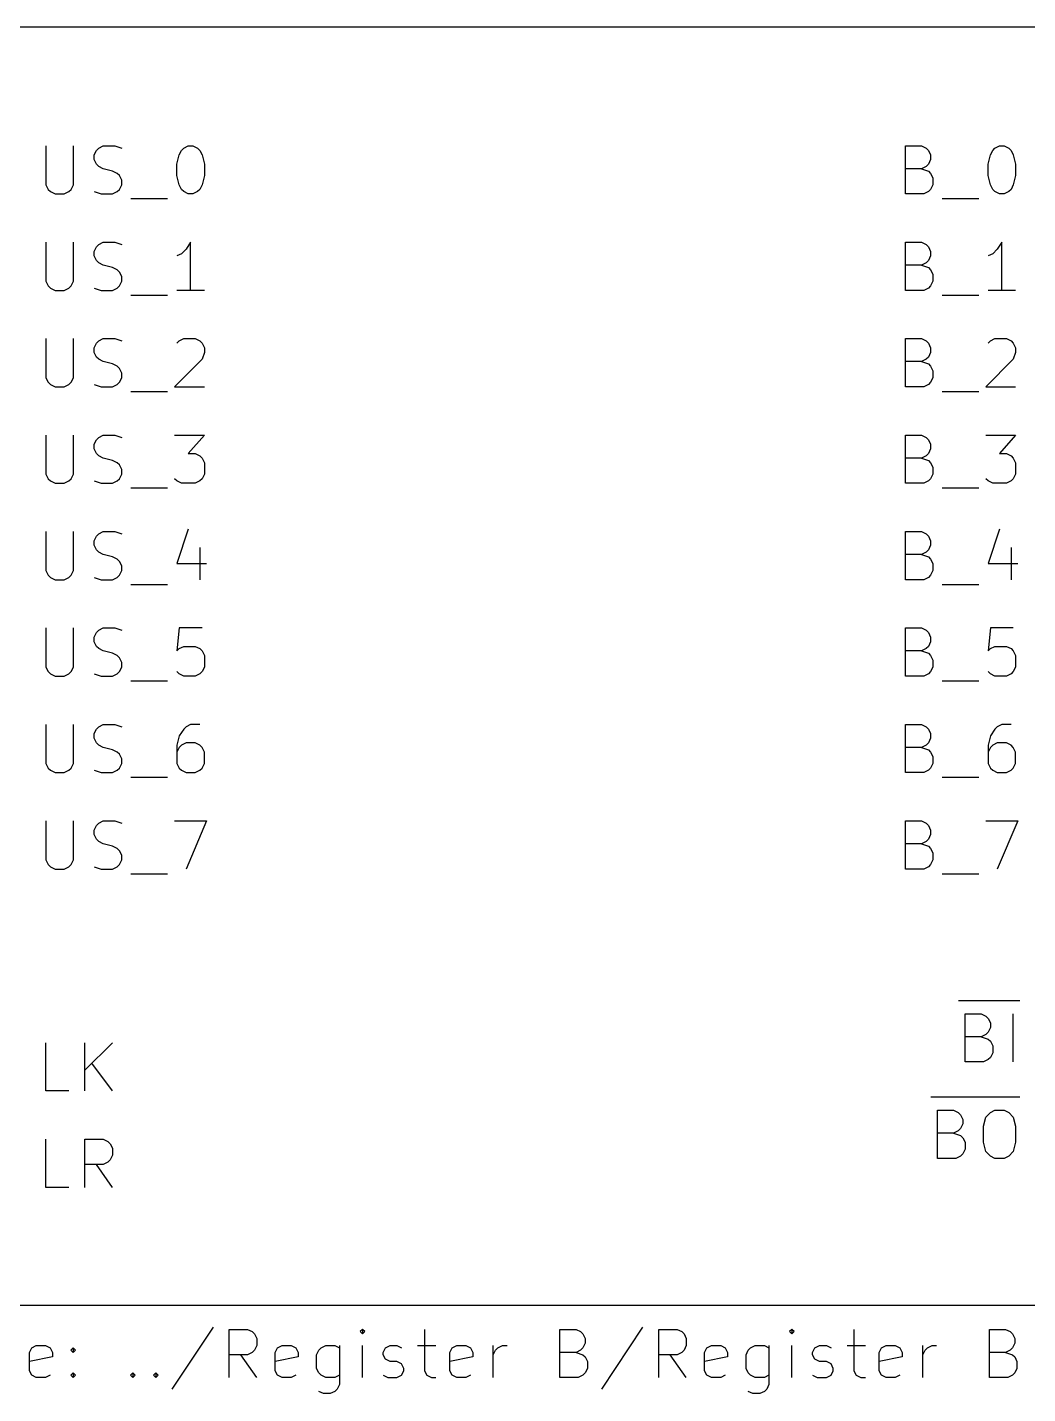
# Model space of a CAD drawing. Extents: x 0.4 to 11.3, y -16.1 to -0.4.
# Drawn here: x 6.604 to 7.641, y -5.867 to -4.45 of the extents above; entities that cross this region are included whole.
import ezdxf

# ---------------------------------------------------------------- set-up
doc = ezdxf.new("R2010")
doc.units = 0
doc.header["$MEASUREMENT"] = 0
for name, color, linetype in [('BROWN2', 54, 'CONTINUOUS'), ('CYAN2', 4, 'CONTINUOUS'), ('RED2', 1, 'CONTINUOUS')]:
    doc.layers.add(name, color=color, linetype=linetype)

msp = doc.modelspace()

# ---------------------------------------------------------------- linework, layer by layer
at = {"layer": 'BROWN2', "linetype": 'CONTINUOUS'}
for p, q in [((6.797, -5.7977), (6.7541, -5.862)), ((6.8136, -5.8501), (6.8136, -5.8001)), ((6.8136, -5.8001), (6.8327, -5.8001)), ((6.8327, -5.8001), (6.8374, -5.8024)), ((6.8374, -5.8024), (6.8398, -5.8048)), ((6.8398, -5.8048), (6.8422, -5.8096)), ((6.9517, -5.8001), (6.9494, -5.8024)), ((6.9494, -5.8024), (6.9517, -5.8048)), ((6.9541, -5.8024), (6.9517, -5.8001)), ((6.9517, -5.8001), (6.9517, -5.8048)), ((6.9517, -5.8048), (6.9541, -5.8024)), ((7.016, -5.8001), (7.016, -5.8429)), ((7.1565, -5.8501), (7.1565, -5.8001)), ((7.1565, -5.8001), (7.1732, -5.8001)), ((7.1732, -5.8001), (7.1779, -5.8024)), ((7.1779, -5.8024), (7.1803, -5.8048)), ((7.1803, -5.8048), (7.1827, -5.8096)), ((7.2422, -5.7977), (7.1994, -5.862)), ((7.2589, -5.8501), (7.2589, -5.8001)), ((7.2589, -5.8001), (7.2779, -5.8001)), ((7.2779, -5.8001), (7.2827, -5.8024)), ((7.2827, -5.8024), (7.2851, -5.8048)), ((7.2851, -5.8048), (7.2874, -5.8096)), ((7.397, -5.8001), (7.3946, -5.8024)), ((7.3946, -5.8024), (7.397, -5.8048)), ((7.3994, -5.8024), (7.397, -5.8001)), ((7.397, -5.8001), (7.397, -5.8048)), ((7.397, -5.8048), (7.3994, -5.8024)), ((7.4613, -5.8001), (7.4613, -5.8429)), ((7.6017, -5.8501), (7.6017, -5.8001)), ((7.6017, -5.8001), (7.6184, -5.8001)), ((7.6184, -5.8001), (7.6232, -5.8024)), ((7.6232, -5.8024), (7.6255, -5.8048)), ((7.6255, -5.8048), (7.6279, -5.8096)), ((6.6065, -5.8239), (6.6089, -5.8191)), ((6.6089, -5.8191), (6.6136, -5.8167)), ((6.6136, -5.8167), (6.6232, -5.8167)), ((6.6232, -5.8167), (6.6279, -5.8191)), ((6.6279, -5.8191), (6.6303, -5.8239)), ((6.6494, -5.8215), (6.6517, -5.8191)), ((6.6517, -5.8239), (6.6494, -5.8215)), ((6.6517, -5.8191), (6.6541, -5.8215)), ((6.6517, -5.8191), (6.6517, -5.8239)), ((6.6541, -5.8215), (6.6517, -5.8239)), ((6.8398, -5.8215), (6.8374, -5.8239)), ((6.8422, -5.8167), (6.8398, -5.8215)), ((6.8422, -5.8096), (6.8422, -5.8167)), ((6.8613, -5.8239), (6.8636, -5.8191)), ((6.8636, -5.8191), (6.8684, -5.8167)), ((6.8684, -5.8167), (6.8779, -5.8167)), ((6.8779, -5.8167), (6.8827, -5.8191)), ((6.8827, -5.8191), (6.8851, -5.8239)), ((6.9041, -5.8263), (6.9065, -5.8215)), ((6.9065, -5.8215), (6.9089, -5.8191)), ((6.9089, -5.8191), (6.9136, -5.8167)), ((6.9136, -5.8167), (6.9232, -5.8167)), ((6.9232, -5.8167), (6.9279, -5.8191)), ((6.9279, -5.8167), (6.9279, -5.8572)), ((6.9517, -5.8501), (6.9517, -5.8167)), ((6.9732, -5.8239), (6.9755, -5.8191)), ((6.9755, -5.8191), (6.9803, -5.8167)), ((6.9803, -5.8167), (6.9874, -5.8167)), ((6.9874, -5.8167), (6.9922, -5.8191)), ((7.0089, -5.8167), (7.0279, -5.8167)), ((7.0422, -5.8239), (7.0446, -5.8191)), ((7.0446, -5.8191), (7.0494, -5.8167)), ((7.0494, -5.8167), (7.0589, -5.8167)), ((7.0589, -5.8167), (7.0636, -5.8191)), ((7.0636, -5.8191), (7.066, -5.8239)), ((7.0874, -5.8501), (7.0874, -5.8167)), ((7.0874, -5.8263), (7.0898, -5.8215)), ((7.0898, -5.8215), (7.0922, -5.8191)), ((7.0922, -5.8191), (7.097, -5.8167)), ((7.097, -5.8167), (7.1017, -5.8167)), ((7.1779, -5.8215), (7.1732, -5.8239)), ((7.1803, -5.8191), (7.1779, -5.8215)), ((7.1827, -5.8144), (7.1803, -5.8191)), ((7.1827, -5.8096), (7.1827, -5.8144)), ((7.2851, -5.8215), (7.2827, -5.8239)), ((7.2874, -5.8167), (7.2851, -5.8215)), ((7.2874, -5.8096), (7.2874, -5.8167)), ((7.3065, -5.8239), (7.3089, -5.8191)), ((7.3089, -5.8191), (7.3136, -5.8167)), ((7.3136, -5.8167), (7.3232, -5.8167)), ((7.3232, -5.8167), (7.3279, -5.8191)), ((7.3279, -5.8191), (7.3303, -5.8239)), ((7.3494, -5.8263), (7.3517, -5.8215)), ((7.3517, -5.8215), (7.3541, -5.8191)), ((7.3541, -5.8191), (7.3589, -5.8167)), ((7.3589, -5.8167), (7.3684, -5.8167)), ((7.3684, -5.8167), (7.3732, -5.8191)), ((7.3732, -5.8167), (7.3732, -5.8572)), ((7.397, -5.8501), (7.397, -5.8167)), ((7.4184, -5.8239), (7.4208, -5.8191)), ((7.4208, -5.8191), (7.4255, -5.8167)), ((7.4255, -5.8167), (7.4327, -5.8167)), ((7.4327, -5.8167), (7.4375, -5.8191)), ((7.4541, -5.8167), (7.4732, -5.8167)), ((7.4875, -5.8239), (7.4898, -5.8191)), ((7.4898, -5.8191), (7.4946, -5.8167)), ((7.4946, -5.8167), (7.5041, -5.8167)), ((7.5041, -5.8167), (7.5089, -5.8191)), ((7.5089, -5.8191), (7.5113, -5.8239)), ((7.5327, -5.8501), (7.5327, -5.8167)), ((7.5327, -5.8263), (7.5351, -5.8215)), ((7.5351, -5.8215), (7.5375, -5.8191)), ((7.5375, -5.8191), (7.5422, -5.8167)), ((7.5422, -5.8167), (7.547, -5.8167)), ((7.6232, -5.8215), (7.6184, -5.8239)), ((7.6255, -5.8191), (7.6232, -5.8215)), ((7.6279, -5.8144), (7.6255, -5.8191)), ((7.6279, -5.8096), (7.6279, -5.8144)), ((6.6065, -5.8429), (6.6065, -5.8239)), ((6.6303, -5.8286), (6.6065, -5.8334)), ((6.6303, -5.8239), (6.6303, -5.8286)), ((6.8327, -5.8263), (6.8136, -5.8263)), ((6.8422, -5.8501), (6.8255, -5.8263)), ((6.8374, -5.8239), (6.8327, -5.8263)), ((6.8613, -5.8429), (6.8613, -5.8239)), ((6.8851, -5.8286), (6.8613, -5.8334)), ((6.8851, -5.8239), (6.8851, -5.8286)), ((6.9041, -5.8405), (6.9041, -5.8263)), ((6.9732, -5.8263), (6.9732, -5.8239)), ((6.9755, -5.831), (6.9732, -5.8263)), ((6.9803, -5.8334), (6.9755, -5.831)), ((6.9874, -5.8334), (6.9803, -5.8334)), ((6.9922, -5.8358), (6.9874, -5.8334)), ((6.9946, -5.8405), (6.9922, -5.8358)), ((7.0422, -5.8429), (7.0422, -5.8239)), ((7.066, -5.8286), (7.0422, -5.8334)), ((7.066, -5.8239), (7.066, -5.8286)), ((7.1732, -5.8239), (7.1565, -5.8239)), ((7.1732, -5.8239), (7.1803, -5.8263)), ((7.1803, -5.8263), (7.1827, -5.8286)), ((7.1827, -5.8286), (7.1851, -5.8334)), ((7.1851, -5.8334), (7.1851, -5.8405)), ((7.2779, -5.8263), (7.2589, -5.8263)), ((7.2874, -5.8501), (7.2708, -5.8263)), ((7.2827, -5.8239), (7.2779, -5.8263)), ((7.3065, -5.8429), (7.3065, -5.8239)), ((7.3303, -5.8286), (7.3065, -5.8334)), ((7.3303, -5.8239), (7.3303, -5.8286)), ((7.3494, -5.8405), (7.3494, -5.8263)), ((7.4184, -5.8263), (7.4184, -5.8239)), ((7.4208, -5.831), (7.4184, -5.8263)), ((7.4255, -5.8334), (7.4208, -5.831)), ((7.4327, -5.8334), (7.4255, -5.8334)), ((7.4375, -5.8358), (7.4327, -5.8334)), ((7.4398, -5.8405), (7.4375, -5.8358)), ((7.4875, -5.8429), (7.4875, -5.8239)), ((7.5113, -5.8286), (7.4875, -5.8334)), ((7.5113, -5.8239), (7.5113, -5.8286)), ((7.6184, -5.8239), (7.6017, -5.8239)), ((7.6184, -5.8239), (7.6255, -5.8263)), ((7.6255, -5.8263), (7.6279, -5.8286)), ((7.6279, -5.8286), (7.6303, -5.8334)), ((7.6303, -5.8334), (7.6303, -5.8405)), ((6.6089, -5.8477), (6.6065, -5.8429)), ((6.6136, -5.8501), (6.6089, -5.8477)), ((6.6232, -5.8501), (6.6136, -5.8501)), ((6.6279, -5.8477), (6.6232, -5.8501)), ((6.6494, -5.8477), (6.6517, -5.8453)), ((6.6517, -5.8501), (6.6494, -5.8477)), ((6.6517, -5.8453), (6.6541, -5.8477)), ((6.6517, -5.8453), (6.6517, -5.8501)), ((6.6541, -5.8477), (6.6517, -5.8501)), ((6.7113, -5.8477), (6.7136, -5.8453)), ((6.7136, -5.8501), (6.7113, -5.8477)), ((6.7136, -5.8453), (6.716, -5.8477)), ((6.7136, -5.8453), (6.7136, -5.8501)), ((6.716, -5.8477), (6.7136, -5.8501)), ((6.7351, -5.8477), (6.7374, -5.8453)), ((6.7374, -5.8501), (6.7351, -5.8477)), ((6.7374, -5.8453), (6.7398, -5.8477)), ((6.7374, -5.8453), (6.7374, -5.8501)), ((6.7398, -5.8477), (6.7374, -5.8501)), ((6.8636, -5.8477), (6.8613, -5.8429)), ((6.8684, -5.8501), (6.8636, -5.8477)), ((6.8779, -5.8501), (6.8684, -5.8501)), ((6.8827, -5.8477), (6.8779, -5.8501)), ((6.9065, -5.8453), (6.9041, -5.8405)), ((6.9089, -5.8477), (6.9065, -5.8453)), ((6.9136, -5.8501), (6.9089, -5.8477)), ((6.9232, -5.8501), (6.9136, -5.8501)), ((6.9279, -5.8477), (6.9232, -5.8501)), ((6.9732, -5.8477), (6.9779, -5.8501)), ((6.9779, -5.8501), (6.9874, -5.8501)), ((6.9874, -5.8501), (6.9922, -5.8477)), ((6.9922, -5.8477), (6.9946, -5.8429)), ((6.9946, -5.8429), (6.9946, -5.8405)), ((7.016, -5.8429), (7.0184, -5.8477)), ((7.0184, -5.8477), (7.0232, -5.8501)), ((7.0232, -5.8501), (7.0279, -5.8501)), ((7.0446, -5.8477), (7.0422, -5.8429)), ((7.0494, -5.8501), (7.0446, -5.8477)), ((7.0589, -5.8501), (7.0494, -5.8501)), ((7.0636, -5.8477), (7.0589, -5.8501)), ((7.1755, -5.8501), (7.1565, -5.8501)), ((7.1803, -5.8477), (7.1755, -5.8501)), ((7.1827, -5.8453), (7.1803, -5.8477)), ((7.1851, -5.8405), (7.1827, -5.8453)), ((7.3089, -5.8477), (7.3065, -5.8429)), ((7.3136, -5.8501), (7.3089, -5.8477)), ((7.3232, -5.8501), (7.3136, -5.8501)), ((7.3279, -5.8477), (7.3232, -5.8501)), ((7.3517, -5.8453), (7.3494, -5.8405)), ((7.3541, -5.8477), (7.3517, -5.8453)), ((7.3589, -5.8501), (7.3541, -5.8477)), ((7.3684, -5.8501), (7.3589, -5.8501)), ((7.3732, -5.8477), (7.3684, -5.8501)), ((7.4184, -5.8477), (7.4232, -5.8501)), ((7.4232, -5.8501), (7.4327, -5.8501)), ((7.4327, -5.8501), (7.4375, -5.8477)), ((7.4375, -5.8477), (7.4398, -5.8429)), ((7.4398, -5.8429), (7.4398, -5.8405)), ((7.4613, -5.8429), (7.4636, -5.8477)), ((7.4636, -5.8477), (7.4684, -5.8501)), ((7.4684, -5.8501), (7.4732, -5.8501)), ((7.4898, -5.8477), (7.4875, -5.8429)), ((7.4946, -5.8501), (7.4898, -5.8477)), ((7.5041, -5.8501), (7.4946, -5.8501)), ((7.5089, -5.8477), (7.5041, -5.8501)), ((7.6208, -5.8501), (7.6017, -5.8501)), ((7.6255, -5.8477), (7.6208, -5.8501)), ((7.6279, -5.8453), (7.6255, -5.8477)), ((7.6303, -5.8405), (7.6279, -5.8453)), ((6.9113, -5.8667), (6.9065, -5.8644)), ((6.9232, -5.8644), (6.9184, -5.8667)), ((6.9255, -5.862), (6.9232, -5.8644)), ((6.9279, -5.8572), (6.9255, -5.862)), ((7.3565, -5.8667), (7.3517, -5.8644)), ((7.3684, -5.8644), (7.3636, -5.8667)), ((7.3708, -5.862), (7.3684, -5.8644)), ((7.3732, -5.8572), (7.3708, -5.862)), ((6.9184, -5.8667), (6.9113, -5.8667)), ((7.3636, -5.8667), (7.3565, -5.8667))]:
    msp.add_line(p, q, dxfattribs=at)
at = {"layer": 'CYAN2', "linetype": 'CONTINUOUS'}
for p, q in [((6.6235, -4.5728), (6.6235, -4.6133)), ((6.6521, -4.6133), (6.6521, -4.5728)), ((6.6759, -4.5776), (6.6783, -4.5752)), ((6.6783, -4.5752), (6.683, -4.5728)), ((6.683, -4.5728), (6.6949, -4.5728)), ((6.6949, -4.5728), (6.7021, -4.5752)), ((6.764, -4.5776), (6.7664, -4.5752)), ((6.7664, -4.5752), (6.7711, -4.5728)), ((6.7711, -4.5728), (6.7759, -4.5728)), ((6.7759, -4.5728), (6.7807, -4.5752)), ((6.7807, -4.5752), (6.783, -4.5776)), ((7.5146, -4.6228), (7.5146, -4.5728)), ((7.5146, -4.5728), (7.5312, -4.5728)), ((7.5312, -4.5728), (7.536, -4.5752)), ((7.536, -4.5752), (7.5384, -4.5776)), ((7.6051, -4.5776), (7.6074, -4.5752)), ((7.6074, -4.5752), (7.6122, -4.5728)), ((7.6122, -4.5728), (7.617, -4.5728)), ((7.617, -4.5728), (7.6217, -4.5752)), ((7.6217, -4.5752), (7.6241, -4.5776)), ((6.6735, -4.5823), (6.6759, -4.5776)), ((6.6735, -4.5871), (6.6735, -4.5823)), ((6.6759, -4.5919), (6.6735, -4.5871)), ((6.7592, -4.5919), (6.7616, -4.5823)), ((6.7616, -4.5823), (6.764, -4.5776)), ((6.783, -4.5776), (6.7854, -4.5823)), ((6.7854, -4.5823), (6.7878, -4.5919)), ((7.5384, -4.5776), (7.5408, -4.5823)), ((7.5408, -4.5871), (7.5384, -4.5919)), ((7.5408, -4.5823), (7.5408, -4.5871)), ((7.6003, -4.5919), (7.6027, -4.5823)), ((7.6027, -4.5823), (7.6051, -4.5776)), ((7.6241, -4.5776), (7.6265, -4.5823)), ((7.6265, -4.5823), (7.6289, -4.5919)), ((6.6783, -4.5942), (6.6759, -4.5919)), ((6.683, -4.5966), (6.6783, -4.5942)), ((6.6926, -4.599), (6.683, -4.5966)), ((6.6973, -4.6014), (6.6926, -4.599)), ((6.6997, -4.6038), (6.6973, -4.6014)), ((6.7021, -4.6085), (6.6997, -4.6038)), ((6.7592, -4.6038), (6.7592, -4.5919)), ((6.7616, -4.6133), (6.7592, -4.6038)), ((6.7878, -4.6038), (6.7854, -4.6133)), ((6.7878, -4.5919), (6.7878, -4.6038)), ((7.5312, -4.5966), (7.5146, -4.5966)), ((7.536, -4.5942), (7.5312, -4.5966)), ((7.5312, -4.5966), (7.5384, -4.599)), ((7.5384, -4.5919), (7.536, -4.5942)), ((7.5384, -4.599), (7.5408, -4.6014)), ((7.5408, -4.6014), (7.5431, -4.6061)), ((7.6003, -4.6038), (7.6003, -4.5919)), ((7.6027, -4.6133), (7.6003, -4.6038)), ((7.6289, -4.6038), (7.6265, -4.6133)), ((7.6289, -4.5919), (7.6289, -4.6038)), ((6.6235, -4.6133), (6.6259, -4.618)), ((6.6259, -4.618), (6.6283, -4.6204)), ((6.6473, -4.6204), (6.6497, -4.618)), ((6.6497, -4.618), (6.6521, -4.6133)), ((6.6973, -4.6204), (6.6997, -4.618)), ((6.6997, -4.618), (6.7021, -4.6133)), ((6.7021, -4.6133), (6.7021, -4.6085)), ((6.764, -4.618), (6.7616, -4.6133)), ((6.7664, -4.6204), (6.764, -4.618)), ((6.783, -4.618), (6.7807, -4.6204)), ((6.7854, -4.6133), (6.783, -4.618)), ((7.5408, -4.618), (7.5384, -4.6204)), ((7.5431, -4.6133), (7.5408, -4.618)), ((7.5431, -4.6061), (7.5431, -4.6133)), ((7.6051, -4.618), (7.6027, -4.6133)), ((7.6074, -4.6204), (7.6051, -4.618)), ((7.6241, -4.618), (7.6217, -4.6204)), ((7.6265, -4.6133), (7.6241, -4.618)), ((6.6283, -4.6204), (6.633, -4.6228)), ((6.633, -4.6228), (6.6426, -4.6228)), ((6.6426, -4.6228), (6.6473, -4.6204)), ((6.6735, -4.6204), (6.6807, -4.6228)), ((6.6807, -4.6228), (6.6926, -4.6228)), ((6.6926, -4.6228), (6.6973, -4.6204)), ((6.7116, -4.6276), (6.7497, -4.6276)), ((6.7711, -4.6228), (6.7664, -4.6204)), ((6.7759, -4.6228), (6.7711, -4.6228)), ((6.7807, -4.6204), (6.7759, -4.6228)), ((7.5336, -4.6228), (7.5146, -4.6228)), ((7.5384, -4.6204), (7.5336, -4.6228)), ((7.5527, -4.6276), (7.5908, -4.6276)), ((7.6122, -4.6228), (7.6074, -4.6204)), ((7.617, -4.6228), (7.6122, -4.6228)), ((7.6217, -4.6204), (7.617, -4.6228)), ((6.6235, -4.6728), (6.6235, -4.7133)), ((6.6521, -4.7133), (6.6521, -4.6728)), ((6.6759, -4.6776), (6.6783, -4.6752)), ((6.6783, -4.6752), (6.683, -4.6728)), ((6.683, -4.6728), (6.6949, -4.6728)), ((6.6949, -4.6728), (6.7021, -4.6752)), ((6.7735, -4.6728), (6.7688, -4.6799)), ((6.7735, -4.7228), (6.7735, -4.6728)), ((7.5146, -4.7228), (7.5146, -4.6728)), ((7.5146, -4.6728), (7.5312, -4.6728)), ((7.5312, -4.6728), (7.536, -4.6752)), ((7.536, -4.6752), (7.5384, -4.6776)), ((7.6146, -4.6728), (7.6098, -4.6799)), ((7.6146, -4.7228), (7.6146, -4.6728)), ((6.6735, -4.6823), (6.6759, -4.6776)), ((6.6735, -4.6871), (6.6735, -4.6823)), ((6.6759, -4.6919), (6.6735, -4.6871)), ((6.764, -4.6847), (6.7592, -4.6871)), ((6.7688, -4.6799), (6.764, -4.6847)), ((7.5384, -4.6776), (7.5408, -4.6823)), ((7.5408, -4.6871), (7.5384, -4.6919)), ((7.5408, -4.6823), (7.5408, -4.6871)), ((7.6051, -4.6847), (7.6003, -4.6871)), ((7.6098, -4.6799), (7.6051, -4.6847)), ((6.6783, -4.6942), (6.6759, -4.6919)), ((6.683, -4.6966), (6.6783, -4.6942)), ((6.6926, -4.699), (6.683, -4.6966)), ((6.6973, -4.7014), (6.6926, -4.699)), ((6.6997, -4.7038), (6.6973, -4.7014)), ((7.5312, -4.6966), (7.5146, -4.6966)), ((7.536, -4.6942), (7.5312, -4.6966)), ((7.5312, -4.6966), (7.5384, -4.699)), ((7.5384, -4.6919), (7.536, -4.6942)), ((7.5384, -4.699), (7.5408, -4.7014)), ((7.5408, -4.7014), (7.5431, -4.7061)), ((6.6235, -4.7133), (6.6259, -4.718)), ((6.6497, -4.718), (6.6521, -4.7133)), ((6.7021, -4.7085), (6.6997, -4.7038)), ((6.6997, -4.718), (6.7021, -4.7133)), ((6.7021, -4.7133), (6.7021, -4.7085)), ((7.5431, -4.7133), (7.5408, -4.718)), ((7.5431, -4.7061), (7.5431, -4.7133)), ((6.6259, -4.718), (6.6283, -4.7204)), ((6.6283, -4.7204), (6.633, -4.7228)), ((6.633, -4.7228), (6.6426, -4.7228)), ((6.6426, -4.7228), (6.6473, -4.7204)), ((6.6473, -4.7204), (6.6497, -4.718)), ((6.6735, -4.7204), (6.6807, -4.7228)), ((6.6807, -4.7228), (6.6926, -4.7228)), ((6.6926, -4.7228), (6.6973, -4.7204)), ((6.6973, -4.7204), (6.6997, -4.718)), ((6.7116, -4.7276), (6.7497, -4.7276)), ((6.7878, -4.7228), (6.7592, -4.7228)), ((7.5336, -4.7228), (7.5146, -4.7228)), ((7.5384, -4.7204), (7.5336, -4.7228)), ((7.5408, -4.718), (7.5384, -4.7204)), ((7.5527, -4.7276), (7.5908, -4.7276)), ((7.6289, -4.7228), (7.6003, -4.7228)), ((6.6235, -4.7728), (6.6235, -4.8133)), ((6.6521, -4.8133), (6.6521, -4.7728)), ((6.6783, -4.7752), (6.683, -4.7728)), ((6.683, -4.7728), (6.6949, -4.7728)), ((6.6949, -4.7728), (6.7021, -4.7752)), ((6.7616, -4.7752), (6.7664, -4.7728)), ((6.7664, -4.7728), (6.7783, -4.7728)), ((6.7783, -4.7728), (6.783, -4.7752)), ((7.5146, -4.8228), (7.5146, -4.7728)), ((7.5146, -4.7728), (7.5312, -4.7728)), ((7.5312, -4.7728), (7.536, -4.7752)), ((7.6027, -4.7752), (7.6074, -4.7728)), ((7.6074, -4.7728), (7.6193, -4.7728)), ((7.6193, -4.7728), (7.6241, -4.7752)), ((6.6735, -4.7823), (6.6759, -4.7776)), ((6.6735, -4.7871), (6.6735, -4.7823)), ((6.6759, -4.7919), (6.6735, -4.7871)), ((6.6759, -4.7776), (6.6783, -4.7752)), ((6.7592, -4.7776), (6.7616, -4.7752)), ((6.783, -4.7752), (6.7854, -4.7776)), ((6.7854, -4.7776), (6.7878, -4.7823)), ((6.7878, -4.7871), (6.7854, -4.7942)), ((6.7878, -4.7823), (6.7878, -4.7871)), ((7.536, -4.7752), (7.5384, -4.7776)), ((7.5384, -4.7776), (7.5408, -4.7823)), ((7.5408, -4.7871), (7.5384, -4.7919)), ((7.5408, -4.7823), (7.5408, -4.7871)), ((7.6003, -4.7776), (7.6027, -4.7752)), ((7.6241, -4.7752), (7.6265, -4.7776)), ((7.6265, -4.7776), (7.6289, -4.7823)), ((7.6289, -4.7871), (7.6265, -4.7942)), ((7.6289, -4.7823), (7.6289, -4.7871)), ((6.6783, -4.7942), (6.6759, -4.7919)), ((6.683, -4.7966), (6.6783, -4.7942)), ((6.6926, -4.799), (6.683, -4.7966)), ((6.6973, -4.8014), (6.6926, -4.799)), ((6.6997, -4.8038), (6.6973, -4.8014)), ((6.7854, -4.7942), (6.7568, -4.8228)), ((7.5312, -4.7966), (7.5146, -4.7966)), ((7.536, -4.7942), (7.5312, -4.7966)), ((7.5312, -4.7966), (7.5384, -4.799)), ((7.5384, -4.7919), (7.536, -4.7942)), ((7.5384, -4.799), (7.5408, -4.8014)), ((7.5408, -4.8014), (7.5431, -4.8061)), ((7.6265, -4.7942), (7.5979, -4.8228)), ((6.6235, -4.8133), (6.6259, -4.818)), ((6.6497, -4.818), (6.6521, -4.8133)), ((6.7021, -4.8085), (6.6997, -4.8038)), ((6.6997, -4.818), (6.7021, -4.8133)), ((6.7021, -4.8133), (6.7021, -4.8085)), ((7.5431, -4.8133), (7.5408, -4.818)), ((7.5431, -4.8061), (7.5431, -4.8133)), ((6.6259, -4.818), (6.6283, -4.8204)), ((6.6283, -4.8204), (6.633, -4.8228)), ((6.633, -4.8228), (6.6426, -4.8228)), ((6.6426, -4.8228), (6.6473, -4.8204)), ((6.6473, -4.8204), (6.6497, -4.818)), ((6.6735, -4.8204), (6.6807, -4.8228)), ((6.6807, -4.8228), (6.6926, -4.8228)), ((6.6926, -4.8228), (6.6973, -4.8204)), ((6.6973, -4.8204), (6.6997, -4.818)), ((6.7116, -4.8276), (6.7497, -4.8276)), ((6.7568, -4.8228), (6.7878, -4.8228)), ((7.5336, -4.8228), (7.5146, -4.8228)), ((7.5384, -4.8204), (7.5336, -4.8228)), ((7.5408, -4.818), (7.5384, -4.8204)), ((7.5527, -4.8276), (7.5908, -4.8276)), ((7.5979, -4.8228), (7.6289, -4.8228)), ((6.6235, -4.8728), (6.6235, -4.9133)), ((6.6521, -4.9133), (6.6521, -4.8728)), ((6.6783, -4.8752), (6.683, -4.8728)), ((6.683, -4.8728), (6.6949, -4.8728)), ((6.6949, -4.8728), (6.7021, -4.8752)), ((6.7568, -4.8728), (6.7878, -4.8728)), ((6.7878, -4.8728), (6.7711, -4.8919)), ((7.5146, -4.9228), (7.5146, -4.8728)), ((7.5146, -4.8728), (7.5312, -4.8728)), ((7.5312, -4.8728), (7.536, -4.8752)), ((7.5979, -4.8728), (7.6289, -4.8728)), ((7.6289, -4.8728), (7.6122, -4.8919)), ((6.6735, -4.8823), (6.6759, -4.8776)), ((6.6735, -4.8871), (6.6735, -4.8823)), ((6.6759, -4.8919), (6.6735, -4.8871)), ((6.6759, -4.8776), (6.6783, -4.8752)), ((7.536, -4.8752), (7.5384, -4.8776)), ((7.5384, -4.8776), (7.5408, -4.8823)), ((7.5408, -4.8871), (7.5384, -4.8919)), ((7.5408, -4.8823), (7.5408, -4.8871)), ((6.6783, -4.8942), (6.6759, -4.8919)), ((6.683, -4.8966), (6.6783, -4.8942)), ((6.6926, -4.899), (6.683, -4.8966)), ((6.6973, -4.9014), (6.6926, -4.899)), ((6.6997, -4.9038), (6.6973, -4.9014)), ((6.7711, -4.8919), (6.7783, -4.8919)), ((6.7783, -4.8919), (6.783, -4.8942)), ((6.783, -4.8942), (6.7854, -4.8966)), ((6.7854, -4.8966), (6.7878, -4.9014)), ((6.7878, -4.9014), (6.7878, -4.9133)), ((7.5312, -4.8966), (7.5146, -4.8966)), ((7.536, -4.8942), (7.5312, -4.8966)), ((7.5312, -4.8966), (7.5384, -4.899)), ((7.5384, -4.8919), (7.536, -4.8942)), ((7.5384, -4.899), (7.5408, -4.9014)), ((7.5408, -4.9014), (7.5431, -4.9061)), ((7.6122, -4.8919), (7.6193, -4.8919)), ((7.6193, -4.8919), (7.6241, -4.8942)), ((7.6241, -4.8942), (7.6265, -4.8966)), ((7.6265, -4.8966), (7.6289, -4.9014)), ((7.6289, -4.9014), (7.6289, -4.9133)), ((6.6235, -4.9133), (6.6259, -4.918)), ((6.6497, -4.918), (6.6521, -4.9133)), ((6.7021, -4.9085), (6.6997, -4.9038)), ((6.6997, -4.918), (6.7021, -4.9133)), ((6.7021, -4.9133), (6.7021, -4.9085)), ((6.7878, -4.9133), (6.7854, -4.918)), ((7.5431, -4.9133), (7.5408, -4.918)), ((7.5431, -4.9061), (7.5431, -4.9133)), ((7.6289, -4.9133), (7.6265, -4.918)), ((6.6259, -4.918), (6.6283, -4.9204)), ((6.6283, -4.9204), (6.633, -4.9228)), ((6.633, -4.9228), (6.6426, -4.9228)), ((6.6426, -4.9228), (6.6473, -4.9204)), ((6.6473, -4.9204), (6.6497, -4.918)), ((6.6735, -4.9204), (6.6807, -4.9228)), ((6.6807, -4.9228), (6.6926, -4.9228)), ((6.6926, -4.9228), (6.6973, -4.9204)), ((6.6973, -4.9204), (6.6997, -4.918)), ((6.7116, -4.9276), (6.7497, -4.9276)), ((6.7592, -4.9204), (6.7568, -4.918)), ((6.764, -4.9228), (6.7592, -4.9204)), ((6.7783, -4.9228), (6.764, -4.9228)), ((6.783, -4.9204), (6.7783, -4.9228)), ((6.7854, -4.918), (6.783, -4.9204)), ((7.5336, -4.9228), (7.5146, -4.9228)), ((7.5384, -4.9204), (7.5336, -4.9228)), ((7.5408, -4.918), (7.5384, -4.9204)), ((7.5527, -4.9276), (7.5908, -4.9276)), ((7.6003, -4.9204), (7.5979, -4.918)), ((7.6051, -4.9228), (7.6003, -4.9204)), ((7.6193, -4.9228), (7.6051, -4.9228)), ((7.6241, -4.9204), (7.6193, -4.9228)), ((7.6265, -4.918), (7.6241, -4.9204)), ((6.7711, -4.9704), (6.7592, -5.0061)), ((7.6122, -4.9704), (7.6003, -5.0061)), ((6.6235, -4.9728), (6.6235, -5.0133)), ((6.6521, -5.0133), (6.6521, -4.9728)), ((6.6735, -4.9823), (6.6759, -4.9776)), ((6.6735, -4.9871), (6.6735, -4.9823)), ((6.6759, -4.9776), (6.6783, -4.9752)), ((6.6783, -4.9752), (6.683, -4.9728)), ((6.683, -4.9728), (6.6949, -4.9728)), ((6.6949, -4.9728), (6.7021, -4.9752)), ((7.5146, -5.0228), (7.5146, -4.9728)), ((7.5146, -4.9728), (7.5312, -4.9728)), ((7.5312, -4.9728), (7.536, -4.9752)), ((7.536, -4.9752), (7.5384, -4.9776)), ((7.5384, -4.9776), (7.5408, -4.9823)), ((7.5408, -4.9823), (7.5408, -4.9871)), ((6.6759, -4.9919), (6.6735, -4.9871)), ((6.6783, -4.9942), (6.6759, -4.9919)), ((6.683, -4.9966), (6.6783, -4.9942)), ((6.6926, -4.999), (6.683, -4.9966)), ((6.6973, -5.0014), (6.6926, -4.999)), ((6.783, -4.9895), (6.783, -5.0228)), ((7.5312, -4.9966), (7.5146, -4.9966)), ((7.536, -4.9942), (7.5312, -4.9966)), ((7.5312, -4.9966), (7.5384, -4.999)), ((7.5384, -4.9919), (7.536, -4.9942)), ((7.5408, -4.9871), (7.5384, -4.9919)), ((7.5384, -4.999), (7.5408, -5.0014)), ((7.6241, -4.9895), (7.6241, -5.0228)), ((6.6235, -5.0133), (6.6259, -5.018)), ((6.6497, -5.018), (6.6521, -5.0133)), ((6.6997, -5.0038), (6.6973, -5.0014)), ((6.7021, -5.0085), (6.6997, -5.0038)), ((6.6997, -5.018), (6.7021, -5.0133)), ((6.7021, -5.0133), (6.7021, -5.0085)), ((6.7592, -5.0061), (6.7902, -5.0061)), ((7.5408, -5.0014), (7.5431, -5.0061)), ((7.5431, -5.0133), (7.5408, -5.018)), ((7.5431, -5.0061), (7.5431, -5.0133)), ((7.6003, -5.0061), (7.6312, -5.0061)), ((6.6259, -5.018), (6.6283, -5.0204)), ((6.6283, -5.0204), (6.633, -5.0228)), ((6.633, -5.0228), (6.6426, -5.0228)), ((6.6426, -5.0228), (6.6473, -5.0204)), ((6.6473, -5.0204), (6.6497, -5.018)), ((6.6735, -5.0204), (6.6807, -5.0228)), ((6.6807, -5.0228), (6.6926, -5.0228)), ((6.6926, -5.0228), (6.6973, -5.0204)), ((6.6973, -5.0204), (6.6997, -5.018)), ((6.7116, -5.0276), (6.7497, -5.0276)), ((7.5336, -5.0228), (7.5146, -5.0228)), ((7.5384, -5.0204), (7.5336, -5.0228)), ((7.5408, -5.018), (7.5384, -5.0204)), ((7.5527, -5.0276), (7.5908, -5.0276)), ((6.6235, -5.0728), (6.6235, -5.1133)), ((6.6521, -5.1133), (6.6521, -5.0728)), ((6.6735, -5.0823), (6.6759, -5.0776)), ((6.6735, -5.0871), (6.6735, -5.0823)), ((6.6759, -5.0776), (6.6783, -5.0752)), ((6.6783, -5.0752), (6.683, -5.0728)), ((6.683, -5.0728), (6.6949, -5.0728)), ((6.6949, -5.0728), (6.7021, -5.0752)), ((6.7616, -5.0728), (6.7592, -5.0966)), ((6.7854, -5.0728), (6.7616, -5.0728)), ((7.5146, -5.1228), (7.5146, -5.0728)), ((7.5146, -5.0728), (7.5312, -5.0728)), ((7.5312, -5.0728), (7.536, -5.0752)), ((7.536, -5.0752), (7.5384, -5.0776)), ((7.5384, -5.0776), (7.5408, -5.0823)), ((7.5408, -5.0823), (7.5408, -5.0871)), ((7.6027, -5.0728), (7.6003, -5.0966)), ((7.6265, -5.0728), (7.6027, -5.0728)), ((6.6759, -5.0919), (6.6735, -5.0871)), ((6.6783, -5.0942), (6.6759, -5.0919)), ((6.683, -5.0966), (6.6783, -5.0942)), ((6.6926, -5.099), (6.683, -5.0966)), ((6.6973, -5.1014), (6.6926, -5.099)), ((6.7592, -5.0966), (6.7616, -5.0942)), ((6.7616, -5.0942), (6.7664, -5.0919)), ((6.7664, -5.0919), (6.7783, -5.0919)), ((6.7783, -5.0919), (6.783, -5.0942)), ((6.783, -5.0942), (6.7854, -5.0966)), ((6.7854, -5.0966), (6.7878, -5.1014)), ((7.5312, -5.0966), (7.5146, -5.0966)), ((7.536, -5.0942), (7.5312, -5.0966)), ((7.5312, -5.0966), (7.5384, -5.099)), ((7.5384, -5.0919), (7.536, -5.0942)), ((7.5408, -5.0871), (7.5384, -5.0919)), ((7.5384, -5.099), (7.5408, -5.1014)), ((7.6003, -5.0966), (7.6027, -5.0942)), ((7.6027, -5.0942), (7.6074, -5.0919)), ((7.6074, -5.0919), (7.6193, -5.0919)), ((7.6193, -5.0919), (7.6241, -5.0942)), ((7.6241, -5.0942), (7.6265, -5.0966)), ((7.6265, -5.0966), (7.6289, -5.1014)), ((6.6235, -5.1133), (6.6259, -5.118)), ((6.6497, -5.118), (6.6521, -5.1133)), ((6.6997, -5.1038), (6.6973, -5.1014)), ((6.7021, -5.1085), (6.6997, -5.1038)), ((6.6997, -5.118), (6.7021, -5.1133)), ((6.7021, -5.1133), (6.7021, -5.1085)), ((6.7878, -5.1133), (6.7854, -5.118)), ((6.7878, -5.1014), (6.7878, -5.1133)), ((7.5408, -5.1014), (7.5431, -5.1061)), ((7.5431, -5.1133), (7.5408, -5.118)), ((7.5431, -5.1061), (7.5431, -5.1133)), ((7.6289, -5.1133), (7.6265, -5.118)), ((7.6289, -5.1014), (7.6289, -5.1133)), ((6.6259, -5.118), (6.6283, -5.1204)), ((6.6283, -5.1204), (6.633, -5.1228)), ((6.633, -5.1228), (6.6426, -5.1228)), ((6.6426, -5.1228), (6.6473, -5.1204)), ((6.6473, -5.1204), (6.6497, -5.118)), ((6.6735, -5.1204), (6.6807, -5.1228)), ((6.6807, -5.1228), (6.6926, -5.1228)), ((6.6926, -5.1228), (6.6973, -5.1204)), ((6.6973, -5.1204), (6.6997, -5.118)), ((6.7116, -5.1276), (6.7497, -5.1276)), ((6.7616, -5.1204), (6.7592, -5.118)), ((6.7664, -5.1228), (6.7616, -5.1204)), ((6.7783, -5.1228), (6.7664, -5.1228)), ((6.783, -5.1204), (6.7783, -5.1228)), ((6.7854, -5.118), (6.783, -5.1204)), ((7.5336, -5.1228), (7.5146, -5.1228)), ((7.5384, -5.1204), (7.5336, -5.1228)), ((7.5408, -5.118), (7.5384, -5.1204)), ((7.5527, -5.1276), (7.5908, -5.1276)), ((7.6027, -5.1204), (7.6003, -5.118)), ((7.6074, -5.1228), (7.6027, -5.1204)), ((7.6193, -5.1228), (7.6074, -5.1228)), ((7.6241, -5.1204), (7.6193, -5.1228)), ((7.6265, -5.118), (7.6241, -5.1204)), ((6.6235, -5.1728), (6.6235, -5.2133)), ((6.6521, -5.2133), (6.6521, -5.1728)), ((6.6735, -5.1823), (6.6759, -5.1776)), ((6.6735, -5.1871), (6.6735, -5.1823)), ((6.6759, -5.1776), (6.6783, -5.1752)), ((6.6783, -5.1752), (6.683, -5.1728)), ((6.683, -5.1728), (6.6949, -5.1728)), ((6.6949, -5.1728), (6.7021, -5.1752)), ((6.7616, -5.1847), (6.7592, -5.1942)), ((6.7664, -5.1776), (6.7616, -5.1847)), ((6.7688, -5.1752), (6.7664, -5.1776)), ((6.7735, -5.1728), (6.7688, -5.1752)), ((6.783, -5.1728), (6.7735, -5.1728)), ((7.5146, -5.2228), (7.5146, -5.1728)), ((7.5146, -5.1728), (7.5312, -5.1728)), ((7.5312, -5.1728), (7.536, -5.1752)), ((7.536, -5.1752), (7.5384, -5.1776)), ((7.5384, -5.1776), (7.5408, -5.1823)), ((7.5408, -5.1823), (7.5408, -5.1871)), ((7.6027, -5.1847), (7.6003, -5.1942)), ((7.6074, -5.1776), (7.6027, -5.1847)), ((7.6098, -5.1752), (7.6074, -5.1776)), ((7.6146, -5.1728), (7.6098, -5.1752)), ((7.6241, -5.1728), (7.6146, -5.1728)), ((6.6759, -5.1919), (6.6735, -5.1871)), ((6.6783, -5.1942), (6.6759, -5.1919)), ((6.683, -5.1966), (6.6783, -5.1942)), ((6.6926, -5.199), (6.683, -5.1966)), ((6.6973, -5.2014), (6.6926, -5.199)), ((6.7592, -5.1942), (6.7592, -5.2133)), ((6.7616, -5.1966), (6.7592, -5.2014)), ((6.764, -5.1942), (6.7616, -5.1966)), ((6.7688, -5.1919), (6.764, -5.1942)), ((6.7783, -5.1919), (6.7688, -5.1919)), ((6.783, -5.1942), (6.7783, -5.1919)), ((6.7854, -5.1966), (6.783, -5.1942)), ((6.7878, -5.2014), (6.7854, -5.1966)), ((7.5312, -5.1966), (7.5146, -5.1966)), ((7.536, -5.1942), (7.5312, -5.1966)), ((7.5312, -5.1966), (7.5384, -5.199)), ((7.5384, -5.1919), (7.536, -5.1942)), ((7.5408, -5.1871), (7.5384, -5.1919)), ((7.5384, -5.199), (7.5408, -5.2014)), ((7.6003, -5.1942), (7.6003, -5.2133)), ((7.6027, -5.1966), (7.6003, -5.2014)), ((7.6051, -5.1942), (7.6027, -5.1966)), ((7.6098, -5.1919), (7.6051, -5.1942)), ((7.6193, -5.1919), (7.6098, -5.1919)), ((7.6241, -5.1942), (7.6193, -5.1919)), ((7.6265, -5.1966), (7.6241, -5.1942)), ((7.6289, -5.2014), (7.6265, -5.1966)), ((6.6235, -5.2133), (6.6259, -5.218)), ((6.6497, -5.218), (6.6521, -5.2133)), ((6.6997, -5.2038), (6.6973, -5.2014)), ((6.7021, -5.2085), (6.6997, -5.2038)), ((6.6997, -5.218), (6.7021, -5.2133)), ((6.7021, -5.2133), (6.7021, -5.2085)), ((6.7592, -5.2133), (6.7616, -5.218)), ((6.7854, -5.218), (6.7878, -5.2133)), ((6.7878, -5.2133), (6.7878, -5.2014)), ((7.5408, -5.2014), (7.5431, -5.2061)), ((7.5431, -5.2133), (7.5408, -5.218)), ((7.5431, -5.2061), (7.5431, -5.2133)), ((7.6003, -5.2133), (7.6027, -5.218)), ((7.6265, -5.218), (7.6289, -5.2133)), ((7.6289, -5.2133), (7.6289, -5.2014)), ((6.6259, -5.218), (6.6283, -5.2204)), ((6.6283, -5.2204), (6.633, -5.2228)), ((6.633, -5.2228), (6.6426, -5.2228)), ((6.6426, -5.2228), (6.6473, -5.2204)), ((6.6473, -5.2204), (6.6497, -5.218)), ((6.6735, -5.2204), (6.6807, -5.2228)), ((6.6807, -5.2228), (6.6926, -5.2228)), ((6.6926, -5.2228), (6.6973, -5.2204)), ((6.6973, -5.2204), (6.6997, -5.218)), ((6.7116, -5.2276), (6.7497, -5.2276)), ((6.7616, -5.218), (6.764, -5.2204)), ((6.764, -5.2204), (6.7688, -5.2228)), ((6.7688, -5.2228), (6.7783, -5.2228)), ((6.7783, -5.2228), (6.783, -5.2204)), ((6.783, -5.2204), (6.7854, -5.218)), ((7.5336, -5.2228), (7.5146, -5.2228)), ((7.5384, -5.2204), (7.5336, -5.2228)), ((7.5408, -5.218), (7.5384, -5.2204)), ((7.5527, -5.2276), (7.5908, -5.2276)), ((7.6027, -5.218), (7.6051, -5.2204)), ((7.6051, -5.2204), (7.6098, -5.2228)), ((7.6098, -5.2228), (7.6193, -5.2228)), ((7.6193, -5.2228), (7.6241, -5.2204)), ((7.6241, -5.2204), (7.6265, -5.218)), ((6.6235, -5.2728), (6.6235, -5.3133)), ((6.6521, -5.3133), (6.6521, -5.2728)), ((6.6735, -5.2823), (6.6759, -5.2776)), ((6.6735, -5.2871), (6.6735, -5.2823)), ((6.6759, -5.2776), (6.6783, -5.2752)), ((6.6783, -5.2752), (6.683, -5.2728)), ((6.683, -5.2728), (6.6949, -5.2728)), ((6.6949, -5.2728), (6.7021, -5.2752)), ((6.7568, -5.2728), (6.7902, -5.2728)), ((6.7902, -5.2728), (6.7688, -5.3228)), ((7.5146, -5.3228), (7.5146, -5.2728)), ((7.5146, -5.2728), (7.5312, -5.2728)), ((7.5312, -5.2728), (7.536, -5.2752)), ((7.536, -5.2752), (7.5384, -5.2776)), ((7.5384, -5.2776), (7.5408, -5.2823)), ((7.5408, -5.2823), (7.5408, -5.2871)), ((7.5979, -5.2728), (7.6312, -5.2728)), ((7.6312, -5.2728), (7.6098, -5.3228)), ((6.6759, -5.2919), (6.6735, -5.2871)), ((6.6783, -5.2942), (6.6759, -5.2919)), ((6.683, -5.2966), (6.6783, -5.2942)), ((6.6926, -5.299), (6.683, -5.2966)), ((7.5312, -5.2966), (7.5146, -5.2966)), ((7.536, -5.2942), (7.5312, -5.2966)), ((7.5312, -5.2966), (7.5384, -5.299)), ((7.5384, -5.2919), (7.536, -5.2942)), ((7.5408, -5.2871), (7.5384, -5.2919)), ((6.6973, -5.3014), (6.6926, -5.299)), ((6.6997, -5.3038), (6.6973, -5.3014)), ((6.7021, -5.3085), (6.6997, -5.3038)), ((6.7021, -5.3133), (6.7021, -5.3085)), ((7.5384, -5.299), (7.5408, -5.3014)), ((7.5408, -5.3014), (7.5431, -5.3061)), ((7.5431, -5.3061), (7.5431, -5.3133)), ((6.6235, -5.3133), (6.6259, -5.318)), ((6.6259, -5.318), (6.6283, -5.3204)), ((6.6283, -5.3204), (6.633, -5.3228)), ((6.633, -5.3228), (6.6426, -5.3228)), ((6.6426, -5.3228), (6.6473, -5.3204)), ((6.6473, -5.3204), (6.6497, -5.318)), ((6.6497, -5.318), (6.6521, -5.3133)), ((6.6735, -5.3204), (6.6807, -5.3228)), ((6.6807, -5.3228), (6.6926, -5.3228)), ((6.6926, -5.3228), (6.6973, -5.3204)), ((6.6973, -5.3204), (6.6997, -5.318)), ((6.6997, -5.318), (6.7021, -5.3133)), ((7.5336, -5.3228), (7.5146, -5.3228)), ((7.5384, -5.3204), (7.5336, -5.3228)), ((7.5408, -5.318), (7.5384, -5.3204)), ((7.5431, -5.3133), (7.5408, -5.318)), ((6.7116, -5.3276), (6.7497, -5.3276)), ((7.5527, -5.3276), (7.5908, -5.3276)), ((7.5696, -5.4589), (7.6334, -5.4589)), ((7.5765, -5.5228), (7.5765, -5.4728)), ((7.5765, -5.4728), (7.5931, -5.4728)), ((7.5931, -5.4728), (7.5979, -5.4752)), ((7.5979, -5.4752), (7.6003, -5.4776)), ((7.6003, -5.4776), (7.6027, -5.4823)), ((7.6027, -5.4823), (7.6027, -5.4871)), ((7.6265, -5.5228), (7.6265, -5.4728)), ((7.5931, -5.4966), (7.5765, -5.4966)), ((7.5979, -5.4942), (7.5931, -5.4966)), ((7.5931, -5.4966), (7.6003, -5.499)), ((7.6003, -5.4919), (7.5979, -5.4942)), ((7.6027, -5.4871), (7.6003, -5.4919)), ((6.6235, -5.5528), (6.6235, -5.5028)), ((6.664, -5.5528), (6.664, -5.5028)), ((6.6926, -5.5028), (6.664, -5.5314)), ((7.6003, -5.499), (7.6027, -5.5014)), ((7.6027, -5.5014), (7.6051, -5.5061)), ((7.6051, -5.5061), (7.6051, -5.5133)), ((6.6926, -5.5528), (6.6711, -5.5242)), ((7.5955, -5.5228), (7.5765, -5.5228)), ((7.6003, -5.5204), (7.5955, -5.5228)), ((7.6027, -5.518), (7.6003, -5.5204)), ((7.6051, -5.5133), (7.6027, -5.518)), ((6.6473, -5.5528), (6.6235, -5.5528)), ((7.541, -5.5589), (7.6334, -5.5589)), ((7.5479, -5.6228), (7.5479, -5.5728)), ((7.5479, -5.5728), (7.5646, -5.5728)), ((7.5646, -5.5728), (7.5693, -5.5752)), ((7.5693, -5.5752), (7.5717, -5.5776)), ((7.5717, -5.5776), (7.5741, -5.5823)), ((7.5955, -5.5895), (7.5979, -5.5799)), ((7.5979, -5.5799), (7.6027, -5.5752)), ((7.6027, -5.5752), (7.6074, -5.5728)), ((7.6074, -5.5728), (7.617, -5.5728)), ((7.617, -5.5728), (7.6217, -5.5752)), ((7.6217, -5.5752), (7.6265, -5.5799)), ((7.6265, -5.5799), (7.6289, -5.5895)), ((7.5693, -5.5942), (7.5646, -5.5966)), ((7.5717, -5.5919), (7.5693, -5.5942)), ((7.5741, -5.5871), (7.5717, -5.5919)), ((7.5741, -5.5823), (7.5741, -5.5871)), ((7.5955, -5.6061), (7.5955, -5.5895)), ((7.6289, -5.5895), (7.6289, -5.6061)), ((6.6235, -5.6528), (6.6235, -5.6028)), ((6.664, -5.6528), (6.664, -5.6028)), ((6.664, -5.6028), (6.683, -5.6028)), ((6.683, -5.6028), (6.6878, -5.6052)), ((6.6878, -5.6052), (6.6902, -5.6076)), ((6.6902, -5.6076), (6.6926, -5.6123)), ((7.5646, -5.5966), (7.5479, -5.5966)), ((7.5646, -5.5966), (7.5717, -5.599)), ((7.5717, -5.599), (7.5741, -5.6014)), ((7.5741, -5.6014), (7.5765, -5.6061)), ((7.5765, -5.6061), (7.5765, -5.6133)), ((7.5979, -5.6157), (7.5955, -5.6061)), ((7.6289, -5.6061), (7.6265, -5.6157)), ((6.6902, -5.6242), (6.6878, -5.6266)), ((6.6926, -5.6195), (6.6902, -5.6242)), ((6.6926, -5.6123), (6.6926, -5.6195)), ((7.567, -5.6228), (7.5479, -5.6228)), ((7.5717, -5.6204), (7.567, -5.6228)), ((7.5741, -5.618), (7.5717, -5.6204)), ((7.5765, -5.6133), (7.5741, -5.618)), ((7.6027, -5.6204), (7.5979, -5.6157)), ((7.6074, -5.6228), (7.6027, -5.6204)), ((7.617, -5.6228), (7.6074, -5.6228)), ((7.6217, -5.6204), (7.617, -5.6228)), ((7.6265, -5.6157), (7.6217, -5.6204)), ((6.683, -5.629), (6.664, -5.629)), ((6.6926, -5.6528), (6.6759, -5.629)), ((6.6878, -5.6266), (6.683, -5.629)), ((6.6473, -5.6528), (6.6235, -5.6528))]:
    msp.add_line(p, q, dxfattribs=at)
at = {"layer": 'RED2', "linetype": 'CONTINUOUS'}
for p, q in [((7.7, -4.45), (6.5, -4.45)), ((7.7, -4.45), (6.5, -4.45)), ((6.5, -5.775), (7.7, -5.775)), ((6.5, -5.775), (7.7, -5.775))]:
    msp.add_line(p, q, dxfattribs=at)

doc.saveas('drawing.dxf')
